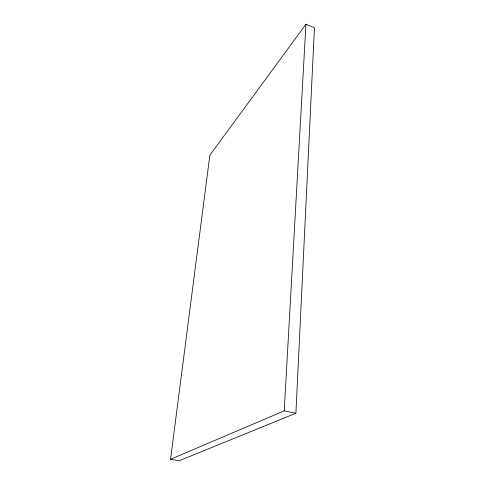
<?xml version="1.0" encoding="UTF-8"?>
<svg xmlns="http://www.w3.org/2000/svg" width="485" height="485" viewBox="0 0 485 485"><rect width="100%" height="100%" fill="white"/><g stroke="black" fill="none" stroke-linecap="round" stroke-linejoin="round"><path stroke-width="0.73" d="M295.898 413.226L314.45 27.791L305.944 24.25L209.853 155.212L170.55 459.295L179.25 460.75L295.898 413.226L284.234 410.856L170.55 459.295M284.234 410.856L305.944 24.25"/></g></svg>
